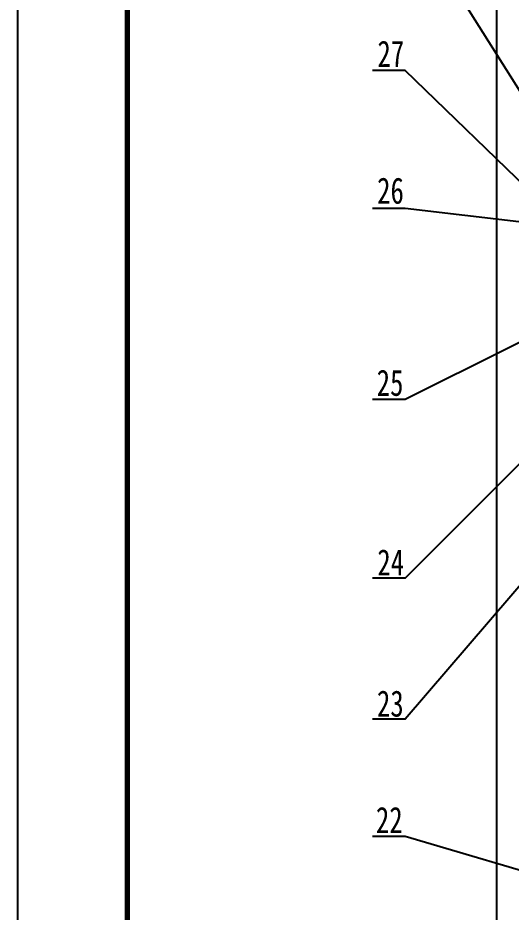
# Model space of a CAD drawing. Extents: x -15160 to 839, y 136 to 1948.
# Drawn here: x -350.2 to -237.4, y 1493.1 to 1697.8 of the extents above; entities that cross this region are included whole.
import ezdxf

# ---------------------------------------------------------------- set-up
doc = ezdxf.new("R2010")
doc.units = 0
doc.layers.add('标注层', color=3, linetype='CONTINUOUS', lineweight=25)
doc.layers.add('粗实线', color=7, linetype='CONTINUOUS', lineweight=50)
doc.styles.get("Standard").update_dxf_attribs({"font": 'simfang.ttf', "width": 0.75, "height": 5})

msp = doc.modelspace()

# ---------------------------------------------------------------- linework, layer by layer
at = {"layer": '标注层'}
msp.add_line((-240.7761620245778, 1768.448443303982), (-240.7761620245779, 1354.187437), dxfattribs=at)
msp.add_lwpolyline([(-350.1943198, 1812.7465772), (838.8056802000001, 1812.7465772), (838.8056802000001, 971.7465771999998), (-350.1943198, 971.7465771999998)], close=True, dxfattribs=at)
for points in [[(-221.5575678723241, 1659.070385647898), (-261.6046470359982, 1722.731395159274), (-269.0738287959982, 1722.731395159274)], [(-231.5474430987385, 1656.600689069878), (-261.6046470359982, 1685.777887047274), (-269.0738287959982, 1685.777887047274)], [(-194.6787612759982, 1646.291703909819), (-261.6046470359982, 1654.16861054078), (-269.0738287959982, 1654.16861054078)], [(-189.4599636480014, 1646.44694241499), (-261.6046470359982, 1610.456928983274), (-269.0738287959982, 1610.456928983274)], [(-170.0834755212928, 1643.964710884553), (-261.6046470359982, 1537.327204599274), (-269.0738287959982, 1537.327204599274)], [(-189.27909303524, 1642.062413569406), (-261.6046470359982, 1569.592069399274), (-269.0738287959982, 1569.592069399274)], [(-223.8867162772459, 1499.336028011031), (-261.6046470359982, 1510.450705623274), (-269.0738287959982, 1510.450705623274)]]:
    msp.add_lwpolyline(points, dxfattribs=at)
at = {"layer": '粗实线', "lineweight": 70}
msp.add_line((-325.1943198, 1802.7465772), (-325.1943198000018, 981.7465771999998), dxfattribs=at)

# ---------------------------------------------------------------- texts
at = {"layer": '标注层', "char_height": 6, "attachment_point": 5}
for s, insert, width in [('{\\Ftxt|c134;27}', (-264.9131661030278, 1689.58087950961), 44.60979718399999), ('{\\Ftxt|c134;26}', (-264.9891008929159, 1658.211376984624), 39.60780321600004), ('{\\Ftxt|c134;25}', (-265.0885089875241, 1614.24429179321), 38.27431576000003), ('{\\Ftxt|c134;24}', (-264.9377058416126, 1573.185850992695), 39.30711491200004), ('{\\Ftxt|c134;23}', (-265.028319433034, 1540.833780867555), 40.32893272000001), ('{\\Ftxt|c134;22}', (-265.2680720035328, 1514.241248765025), 32.41861161600006)]:
    msp.add_mtext(s, dxfattribs=dict(at, insert=insert, width=width))

doc.saveas('drawing.dxf')
